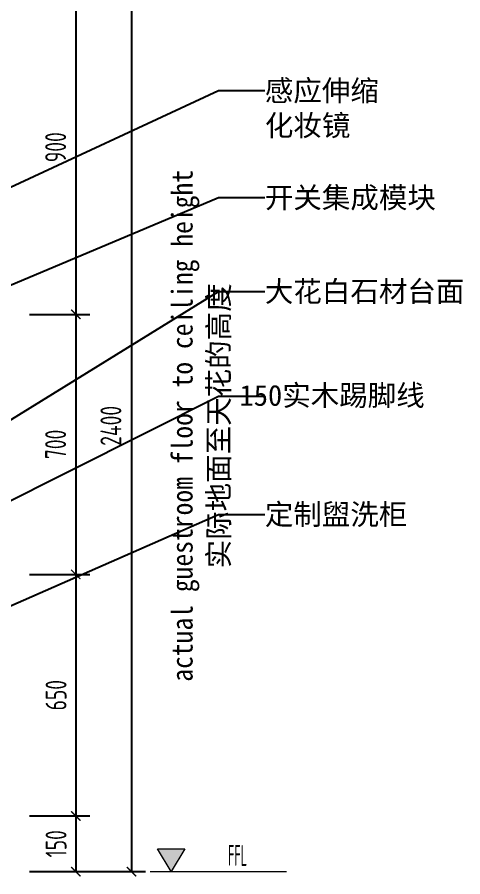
# Model space of a CAD drawing. Header units: millimetres. Extents: x 3162 to 221128, y -144913 to 11496.
# Drawn here: x 177906 to 179105, y -22847 to -20533 of the extents above; entities that cross this region are included whole.
import ezdxf
from ezdxf.enums import TextEntityAlignment as Align

# ---------------------------------------------------------------- set-up
doc = ezdxf.new("R2010")
doc.units = ezdxf.units.MM
doc.header["$LTSCALE"] = 10
doc.layers.get('Defpoints').update_dxf_attribs({"color": 250})
for name, color, linetype, lineweight in [('Elevation【立面图库】', 150, 'Continuous', 0), ('FC-Refe【标注引线】', 2, 'Continuous', 0), ('FF-Text【平面文字】', 2, 'Continuous', 0), ('RC-dimensions', 44, 'Continuous', 0)]:
    doc.layers.add(name, color=color, linetype=linetype, lineweight=lineweight)
doc.styles.add('宋体', font='', dxfattribs={"width": 0.8})
doc.styles.add('尺寸标注', font='ARCHS.SHX', dxfattribs={"width": 0.8})
doc.styles.add('文字', font='')
doc.styles.add('标高', font='ARCHS.SHX', dxfattribs={"width": 0.5})
doc.styles.get('宋体').set_extended_font_data('SimSun')
doc.styles.get('文字').set_extended_font_data('SimSun')
doc.dimstyles.new('海龙1：25', dxfattribs={"dimscale": 25, "dimtxt": 2.25, "dimasz": 1, "dimexe": 1.5, "dimexo": 1, "dimgap": 1, "dimtad": 1, "dimdec": 0, "dimrnd": 5, "dimdsep": 46, "dimtxsty": '尺寸标注', "dimblk": 'ARCHTICK', "dimblk1": 'ARCHTICK', "dimblk2": 'ARCHTICK', "dimcen": 1, "dimclrd": 44, "dimclre": 44, "dimclrt": 2, "dimadec": 0, "dimazin": 0, "dimtfac": 1, "dimtdec": 0, "dimtix": 1, "dimtmove": 2, "dimatfit": 3, "dimldrblk": 'hl_arrow2', "dimfxl": 5, "dimfxlon": 1, "dimarcsym": 0})

# ---------------------------------------------------------------- blocks, each defined once
blk = doc.blocks.new('_ArchTick')
at = {"color": 2, "linetype": 'ByBlock', "const_width": 0.15}
blk.add_lwpolyline([(-0.5, -0.5), (0.5, 0.5)], dxfattribs=at)
blk = doc.blocks.new('*D199')
at = {"layer": 'Defpoints', "color": 0, "transparency": 16777216}
for p in [(177913.4, -20432.7), (177913.4, -21332.7), (178063.4, -21332.7)]:
    blk.add_point(p, dxfattribs=at)
at = {"layer": 'RC-dimensions', "color": 44, "lineweight": -2, "transparency": 16777216}
for p, q in [((177938.4, -20432.7), (178100.9, -20432.7)), ((178063.4, -20432.7), (178063.4, -21332.7)), ((177938.4, -21332.7), (178100.9, -21332.7))]:
    blk.add_line(p, q, dxfattribs=at)
at = {"layer": 'RC-dimensions', "color": 44, "lineweight": -2, "transparency": 16777216, "xscale": 25, "yscale": 25, "zscale": 25}
for p, rotation in [((178063.4, -20432.7), 90), ((178063.4, -21332.7), 270)]:
    blk.add_blockref('_ArchTick', p, dxfattribs=dict(at, rotation=rotation))
at = {"layer": 'RC-dimensions', "color": 2, "transparency": 16777216, "insert": (178009.1, -20882.7), "char_height": 56.25, "attachment_point": 5, "rotation": 90, "style": '尺寸标注'}
blk.add_mtext('900', dxfattribs=at)
blk = doc.blocks.new('hl_arrow2')
at = {"color": 2}
blk.add_line((-0.221, 0), (-1, 0), dxfattribs=at)
blk.add_lwpolyline([(-0.221, 0), (-0.861, -0.689), (-0.654, -0.862), (0, 0), (-0.654, 0.862), (-0.861, 0.689)], close=True, dxfattribs=at)
for points in [[(-0.861, 0.689), (-0.654, 0.862), (-0.221, 0), (0, 0)], [(-0.861, -0.689), (-0.654, -0.862), (-0.221, 0), (0, 0)]]:
    blk.add_solid(points, dxfattribs=at)
blk = doc.blocks.new('*D200')
at = {"layer": 'Defpoints', "color": 0, "transparency": 16777216}
for p in [(177913.4, -22682.7), (177913.4, -22832.7), (178063.4, -22832.7)]:
    blk.add_point(p, dxfattribs=at)
at = {"layer": 'RC-dimensions', "color": 44, "lineweight": -2, "transparency": 16777216}
for p, q in [((177938.4, -22682.7), (178100.9, -22682.7)), ((178063.4, -22682.7), (178063.4, -22832.7)), ((177938.4, -22832.7), (178100.9, -22832.7))]:
    blk.add_line(p, q, dxfattribs=at)
at = {"layer": 'RC-dimensions', "color": 44, "lineweight": -2, "transparency": 16777216, "xscale": 25, "yscale": 25, "zscale": 25}
for p, rotation in [((178063.4, -22682.7), 90), ((178063.4, -22832.7), 270)]:
    blk.add_blockref('_ArchTick', p, dxfattribs=dict(at, rotation=rotation))
at = {"layer": 'RC-dimensions', "color": 2, "transparency": 16777216, "insert": (178010.3, -22757.7), "char_height": 56.25, "attachment_point": 5, "rotation": 90, "style": '尺寸标注'}
blk.add_mtext('150', dxfattribs=at)
blk = doc.blocks.new('*D201')
at = {"layer": 'Defpoints', "color": 0, "transparency": 16777216}
for p in [(177913.4, -20432.7), (177913.4, -22832.7), (178213.4, -22832.7)]:
    blk.add_point(p, dxfattribs=at)
at = {"layer": 'RC-dimensions', "color": 44, "lineweight": -2, "transparency": 16777216}
for p, q in [((178088.4, -20432.7), (178250.9, -20432.7)), ((178213.4, -20432.7), (178213.4, -22832.7)), ((178088.4, -22832.7), (178250.9, -22832.7))]:
    blk.add_line(p, q, dxfattribs=at)
at = {"layer": 'RC-dimensions', "color": 44, "lineweight": -2, "transparency": 16777216, "xscale": 25, "yscale": 25, "zscale": 25}
for p, rotation in [((178213.4, -20432.7), 90), ((178213.4, -22832.7), 270)]:
    blk.add_blockref('_ArchTick', p, dxfattribs=dict(at, rotation=rotation))
at = {"layer": 'RC-dimensions', "color": 2, "transparency": 16777216, "insert": (178157.9, -21632.7), "char_height": 56.25, "attachment_point": 5, "rotation": 90, "style": '尺寸标注'}
blk.add_mtext('2400', dxfattribs=at)
blk = doc.blocks.new('海龍_立面标识')
at = {"style": '宋体', "width": 0.9, "flags": 8}
blk.add_attdef('FLOOR_HEIGHT', text='', height=2.25, rotation=90, dxfattribs=at).set_placement((0, 0), align=Align.CENTER)
at = {"style": '宋体', "flags": 8}
blk.add_attdef('HEIGHT', text='', height=2.25, rotation=90, dxfattribs=at).set_placement((-3.5, 0), align=Align.CENTER)
blk = doc.blocks.new('hl_Elevation-A2')
blk.add_hatch(color=150).paths.add_polyline_path([(3.738, 2.475), (2.269, 0), (0.8, 2.475)])
at = {"color": 150}
blk.add_line((0, 0), (14.673, 0), dxfattribs=at)
blk.add_lwpolyline([(3.738, 2.475), (2.269, 0), (0.8, 2.475)], close=True, dxfattribs=at)
at = {"color": 2, "style": '标高', "width": 0.8, "flags": 8}
blk.add_attdef('HEIGHT', text='', height=2.25, dxfattribs=at).set_placement((9.42, 1.75), align=Align.MIDDLE_CENTER)
blk = doc.blocks.new('*D345')
at = {"layer": 'Defpoints', "color": 0, "transparency": 16777216}
for p in [(177913.4, -21332.7), (177913.4, -22032.7), (178063.4, -22032.7)]:
    blk.add_point(p, dxfattribs=at)
at = {"layer": 'RC-dimensions', "color": 44, "lineweight": -2, "transparency": 16777216}
for p, q in [((177938.4, -21332.7), (178100.9, -21332.7)), ((178063.4, -21332.7), (178063.4, -22032.7)), ((177938.4, -22032.7), (178100.9, -22032.7))]:
    blk.add_line(p, q, dxfattribs=at)
at = {"layer": 'RC-dimensions', "color": 44, "lineweight": -2, "transparency": 16777216, "xscale": 25, "yscale": 25, "zscale": 25}
for p, rotation in [((178063.4, -21332.7), 90), ((178063.4, -22032.7), 270)]:
    blk.add_blockref('_ArchTick', p, dxfattribs=dict(at, rotation=rotation))
at = {"layer": 'RC-dimensions', "color": 2, "transparency": 16777216, "insert": (178009.1, -21682.7), "char_height": 56.25, "attachment_point": 5, "rotation": 90, "style": '尺寸标注'}
blk.add_mtext('700', dxfattribs=at)
blk = doc.blocks.new('*D361')
at = {"layer": 'Defpoints', "color": 0, "transparency": 16777216}
for p in [(177913.4, -22032.7), (177913.4, -22682.7), (178063.4, -22682.7)]:
    blk.add_point(p, dxfattribs=at)
at = {"layer": 'RC-dimensions', "color": 44, "lineweight": -2, "transparency": 16777216}
for p, q in [((177938.4, -22032.7), (178100.9, -22032.7)), ((178063.4, -22032.7), (178063.4, -22682.7)), ((177938.4, -22682.7), (178100.9, -22682.7))]:
    blk.add_line(p, q, dxfattribs=at)
at = {"layer": 'RC-dimensions', "color": 44, "lineweight": -2, "transparency": 16777216, "xscale": 25, "yscale": 25, "zscale": 25}
for p, rotation in [((178063.4, -22032.7), 90), ((178063.4, -22682.7), 270)]:
    blk.add_blockref('_ArchTick', p, dxfattribs=dict(at, rotation=rotation))
at = {"layer": 'RC-dimensions', "color": 2, "transparency": 16777216, "insert": (178010.3, -22357.7), "char_height": 56.25, "attachment_point": 5, "rotation": 90, "style": '尺寸标注'}
blk.add_mtext('650', dxfattribs=at)

msp = doc.modelspace()

# ---------------------------------------------------------------- block references
at = {"layer": 'Elevation【立面图库】'}
ref = msp.add_blockref('hl_Elevation-A2', (178263.4, -22832.7), dxfattribs=dict(at, xscale=25, yscale=25, zscale=25))
ref.add_attrib('HEIGHT', 'FFL', dxfattribs={"layer": '0', "color": 2, "height": 56.25, "style": '标高', "width": 0.5}).set_placement((178498.9, -22789), align=Align.MIDDLE_CENTER)
at = {"layer": 'FF-Text【平面文字】'}
ref = msp.add_blockref('海龍_立面标识', (178332.1, -21632.7), dxfattribs=dict(at, xscale=-25, yscale=25, zscale=25))
ref.add_attrib('FLOOR_HEIGHT', 'actual guestroom floor to ceiling height', dxfattribs={"layer": '0', "height": 56.25, "rotation": 90, "style": '宋体', "width": 0.9}).set_placement((178377.8, -21632.7), align=Align.CENTER)
ref.add_attrib('HEIGHT', '实际地面至天花的高度', dxfattribs={"layer": '0', "height": 56.25, "rotation": 90, "style": '宋体'}).set_placement((178475.9, -21632.7), align=Align.CENTER)

# ---------------------------------------------------------------- texts
at = {"layer": 'FF-Text【平面文字】', "char_height": 56.25, "attachment_point": 1, "style": '文字'}
for s, insert in [('感应伸缩\\P化妆镜', (178572.4, -20702.2)), ('开关集成模块', (178572.4, -20990.1)), ('大花白石材台面', (178572.4, -21242.7)), ('150实木踢脚线', (178504.3, -21522.5)), ('定制盥洗柜', (178572.4, -21842.8))]:
    msp.add_mtext(s, dxfattribs=dict(at, insert=insert))

# ---------------------------------------------------------------- dimensions: what is measured, and where the dimension line sits
at = {"layer": 'RC-dimensions'}
for base, p1, p2, picture, middle in [((178063.4, -21332.7), (177913.4, -20432.7), (177913.4, -21332.7), '*D199', (178009.1, -20882.7)), ((178213.4, -22832.7), (177913.4, -20432.7), (177913.4, -22832.7), '*D201', (178157.9, -21632.7)), ((178063.4, -22032.7), (177913.4, -21332.7), (177913.4, -22032.7), '*D345', (178009.1, -21682.7)), ((178063.4, -22682.7), (177913.4, -22032.7), (177913.4, -22682.7), '*D361', (178010.3, -22357.7)), ((178063.4, -22832.7), (177913.4, -22682.7), (177913.4, -22832.7), '*D200', (178010.3, -22757.7))]:
    dim = msp.add_linear_dim(base=base, p1=p1, p2=p2, angle=270, dimstyle='海龙1：25', override={"dimscale": 25, "dimtxsty": '尺寸标注', "dimblk1": 'ArchTick', "dimblk2": 'ArchTick', "dimsah": 1, "dimclrt": 2}, dxfattribs=at)
    dim.commit()
    dim.dimension.update_dxf_attribs({"geometry": picture, "text_midpoint": middle})

# ---------------------------------------------------------------- leaders
at = {"layer": 'FC-Refe【标注引线】'}
for points in [[(177237, -20711), (178447.4, -20189.8), (178572.4, -20189.8)], [(177414.9, -21210.1), (178447.4, -20730.4), (178572.4, -20730.4)], [(177222.1, -21534.5), (178447.4, -21018.3), (178572.4, -21018.3)], [(177228.2, -22023.7), (178447.4, -21270.8), (178572.4, -21270.8)], [(176024.1, -22767.2), (178447.4, -21553), (178572.4, -21553)], [(177297.4, -22376.4), (178447.4, -21871), (178572.4, -21871)]]:
    msp.add_leader(points, dimstyle='海龙1：25', override={"dimscale": 25, "dimldrblk": 'hl_arrow2'}, dxfattribs=at)

doc.saveas('drawing.dxf')
